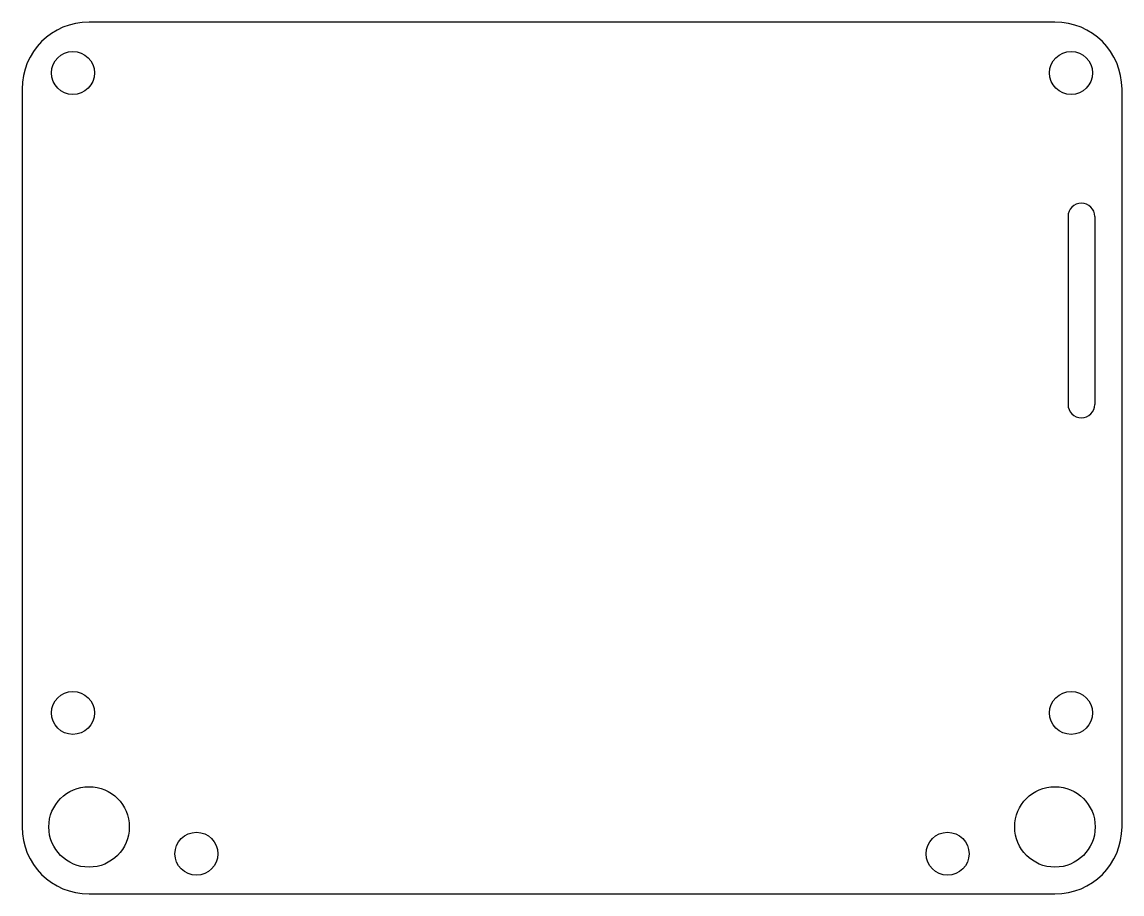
# Model space of a CAD drawing. Header units: millimetres. Extents: x -41 to 41, y -32.5 to 32.5.
import ezdxf

# ---------------------------------------------------------------- set-up
doc = ezdxf.new("R2010")
doc.units = ezdxf.units.MM
doc.layers.add('Sketch', color=7, linetype='CONTINUOUS')

msp = doc.modelspace()

# ---------------------------------------------------------------- linework, layer by layer
at = {"layer": 'Sketch'}
for p, q in [((36, 32.5), (-36, 32.5)), ((-41, 27.5), (-41, -27.5)), ((41, -27.5), (41, 27.5)), ((36.975, 18), (36.975, 4)), ((38.975, 18), (38.975, 4)), ((-36, -32.5), (36, -32.5))]:
    msp.add_line(p, q, dxfattribs=at)
for centre, radius in [((-37.2, 28.7), 1.6), ((37.2, 28.7), 1.6), ((-37.2, -19), 1.6), ((37.2, -19), 1.6), ((-36, -27.5), 3), ((36, -27.5), 3), ((-28, -29.5), 1.6), ((28, -29.5), 1.6)]:
    msp.add_circle(centre, radius, dxfattribs=at)
for centre, radius, start, end in [((-36, 27.5), 5, 90, 180), ((36, 27.5), 5, 0, 90), ((37.975, 18), 1, 0, -180), ((37.975, 4), 1, 180, 0), ((-36, -27.5), 5, 180, -90), ((36, -27.5), 5, -90, 0)]:
    msp.add_arc(centre, radius, start, end, dxfattribs=at)

doc.saveas('drawing.dxf')
